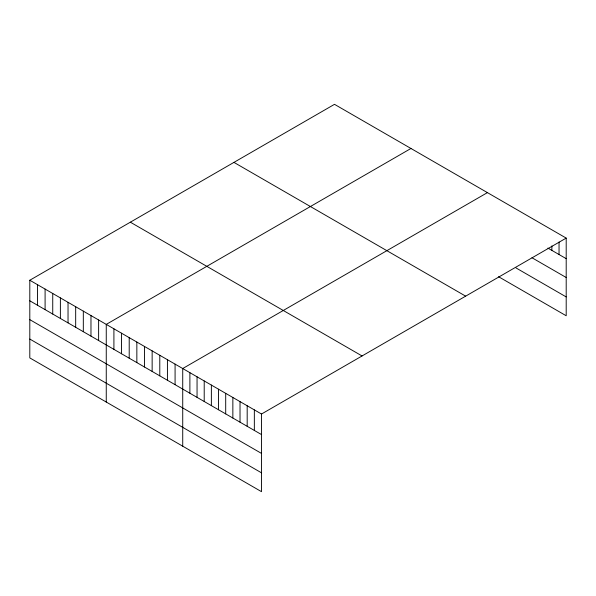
<?xml version="1.0" encoding="UTF-8"?>
<svg xmlns="http://www.w3.org/2000/svg" width="596" height="596" viewBox="0 0 596 596"><rect width="100%" height="100%" fill="white"/><g stroke="black" fill="none" stroke-linecap="round" stroke-linejoin="round"><path stroke-width="0.89" d="M566.2 238.102L261.502 414.019L261.502 491.67L29.8 357.898L29.8 280.239L334.498 104.33L566.2 238.102L566.2 315.761L498.561 276.708M410.957 148.471L106.259 324.388L106.259 402.047M487.424 192.62L182.726 368.529L182.726 446.188M547.895 248.092L566.2 258.664M531.982 257.748L566.2 277.505M516.069 267.969L566.2 296.92M233.945 162.38L465.647 296.152M130.353 222.189L362.055 355.961M29.8 280.239L261.502 414.019M29.8 300.801L261.502 434.573M29.8 319.642L261.502 453.414M29.8 339.057L261.502 472.829M559.041 242.013L559.041 254.529M551.874 245.925L551.874 250.395M254.343 409.884L254.343 430.439M247.184 405.749L247.184 426.304M240.024 401.615L240.024 422.169M232.857 397.48L232.857 418.034M225.698 393.345L225.698 413.9M218.538 389.21L218.538 409.765M211.371 385.076L211.371 405.63M204.212 380.941L204.212 401.495M197.053 376.806L197.053 397.361M189.886 372.664L189.886 393.226M175.082 364.119L175.082 384.673M167.431 359.701L167.431 380.263M159.788 355.291L159.788 375.845M152.144 350.873L152.144 371.435M144.493 346.462L144.493 367.017M136.849 342.044L136.849 362.606M129.205 337.634L129.205 358.189M121.554 333.216L121.554 353.778M113.91 328.798L113.91 349.36M98.616 319.97L98.616 340.532M90.972 315.56L90.972 336.114M83.321 311.142L83.321 331.704M75.677 306.731L75.677 327.286M68.033 302.314L68.033 322.876M60.382 297.903L60.382 318.458M52.739 293.485L52.739 314.047M45.095 289.067L45.095 309.629M37.444 284.657L37.444 305.212"/></g></svg>
